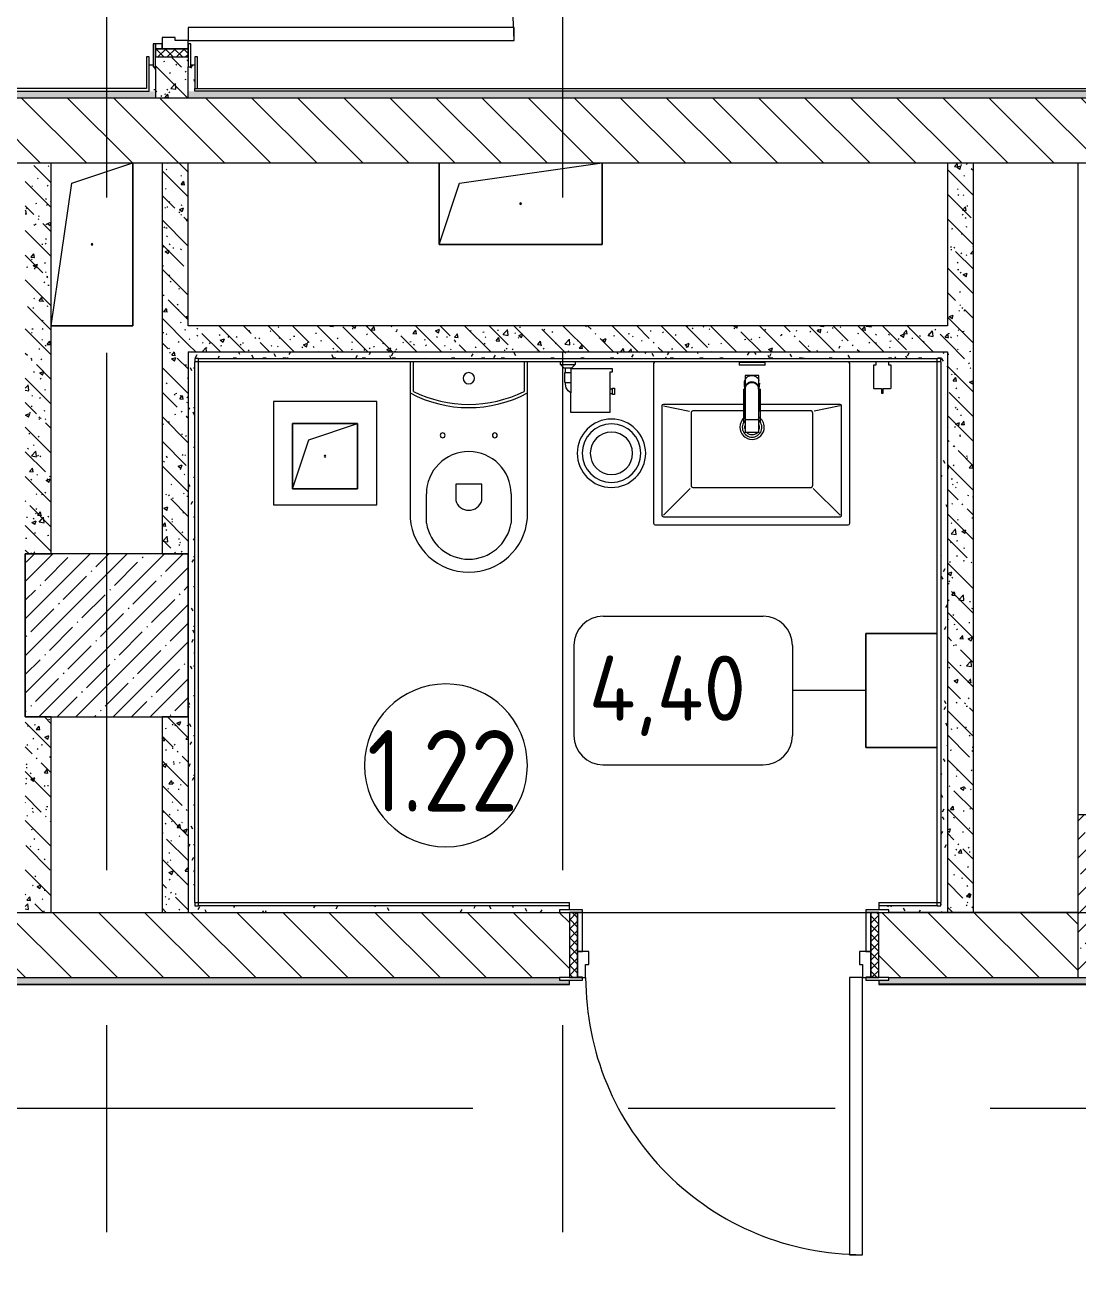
# Model space of a CAD drawing. Header units: millimetres. Extents: x 35840 to 252964, y -8553 to 29000.
# Drawn here: x 70310 to 73540, y 9942 to 13822 of the extents above; entities that cross this region are included whole.
import ezdxf

# ---------------------------------------------------------------- set-up
doc = ezdxf.new("R2010")
doc.units = ezdxf.units.MM
doc.linetypes.add('Осевая', pattern=[3175, 635, -476.25, 1587.5, -476.25])
for name, color, linetype, lineweight in [('0-1', 7, 'Continuous', 9), ('A-AREA-IDEN', 7, 'Continuous', 9), ('A-DETL-GENF', 7, 'Continuous', 9), ('A-DOOR', 7, 'Continuous', 9), ('A-DOOR-FRAM-2', 7, 'Continuous', 9), ('A-GENM', 7, 'Continuous', 9), ('A-WALL', 7, 'Continuous', 9), ('I-FURN-IDEN', 7, 'Continuous', 9), ('I-WALL', 7, 'Continuous', 9), ('P-SANR-FIXT-2', 7, 'Continuous', 13), ('S-COLS', 7, 'Continuous', 9), ('Оси-2', 7, 'Осевая', 9)]:
    doc.layers.add(name, color=color, linetype=linetype, lineweight=lineweight)
for name, color, linetype, lineweight, true_color in [('A-DOOR-1', 7, 'Continuous', 9, 0xc0c0c0), ('A-DOOR-FRAM-1', 7, 'Continuous', 9, 0xc0c0c0), ('A-WALL-1', 9, 'Continuous', 9, 0x808080), ('A-WALL-FNSH-1', 9, 'Continuous', 9, 0x808080), ('I-FURN-1', 9, 'Continuous', 9, 0x808080), ('P-SANR-FIXT-1', 9, 'Continuous', 13, 0x808080)]:
    doc.layers.add(name, color=color, linetype=linetype, lineweight=lineweight, true_color=true_color)
doc.styles.add('GOST Common', font='GOST_Common.ttf', dxfattribs={"height": 200})
doc.styles.add('GOST Common_1', font='GOST_Common.ttf', dxfattribs={"width": 0.9, "height": 250})
pattern_1 = [(135, (600, 0), (-75.43415, -75.43415), [106.68, -17.78, 3.556, -17.78]), (135, (600, 75.39), (-75.43415, -75.43415), []), (50, (600, 0), (127.52922, -11.15758), [13.335, -146.685]), (355, (600, 0), (-24.66966, 133.74002), [10.668, -117.348]), (100.451, (610.63, -0.93), (102.85973, 122.58178), [11.333, -124.663]), (46.184, (600, 35.56), (189.75516, -29.43036), [20.002, -220.027]), (96.636, (615.81, 33.1), (166.1822, 173.1996), [17, -186.995]), (351.184, (600, 35.56), (166.18393, 173.1976), [16.002, -176.022]), (21, (617.78, 26.67), (106.13027, -71.58603), [13.335, -146.685]), (326, (617.78, 26.67), (43.26188, 128.93175), [10.668, -117.348]), (71.451, (626.62, 20.7), (149.39198, 57.34505), [11.333, -124.663]), (37.5, (600, 0), (2.162228, 59.188357), [3.353, -112.573, 3.353, -115.773, -117.792]), (37.5, (600, 0), (2.162228, 59.188357), [-235.052, 3.353, -114.44]), (7.5, (600, 0), (46.773857, 70.12615), [3.353, -64.567, 3.353, -109.906, -44.894]), (7.5, (600, 0), (46.773857, 70.12615), [-181.178, 3.353, -41.542]), (327.5, (560.35, 0), (94.91367, -4.010093), [3.353, -41.097, 3.353, -135.331, -184.023]), (327.5, (560.35, 0), (94.91367, -4.010093), [-183.134, 3.353, -180.67]), (317.5, (542.57, 0), (103.69057, 17.79882), [3.353, -54.432, 3.353, -88.748, -130.683]), (317.5, (542.57, 0), (103.69057, 17.79882), [-149.885, 3.353, -127.33])]
pattern_2 = [(135, (600, 0), (-70.71068, -70.71068), [])]
pattern_3 = [(0, (600, 0), (121.92, 30.48), [10.058, -81.382, 10.058, -81.382, -487.68]), (0, (600, 0), (121.92, 30.48), [-182.88, 10.058, -172.822, 10.058, -81.382, -213.36]), (0, (600, 0), (121.92, 30.48), [-457.2, 10.058, -50.902, 10.058, -142.342]), (120, (645.72, 15.24), (-87.356454, 90.345817), [10.058, -81.382, 10.058, -81.382, -487.68]), (120, (645.72, 15.24), (-87.356454, 90.345817), [-182.88, 10.058, -172.822, 10.058, -81.382, -213.36]), (120, (645.72, 15.24), (-87.356454, 90.345817), [-457.2, 10.058, -50.902, 10.058, -142.342]), (240, (660.96, 76.2), (-34.563546, -120.825817), [10.058, -81.382, 10.058, -81.382, -487.68]), (240, (660.96, 76.2), (-34.563546, -120.825817), [-182.88, 10.058, -172.822, 10.058, -81.382, -213.36]), (240, (660.96, 76.2), (-34.563546, -120.825817), [-457.2, 10.058, -50.902, 10.058, -142.342])]

# ---------------------------------------------------------------- blocks, each defined once
blk = doc.blocks.new('BSC_Колонна _Прямоугольная - 500х500-V28-План расстановки мебели и оборудования 1 этажа в осях 12-23')
at = {"layer": 'S-COLS'}
h = blk.add_hatch(dxfattribs=at)
h.set_pattern_fill('FP_47', color=256, style=0, pattern_type=2)
h.set_pattern_definition([(45, (-73190, -11150), (-57.02463, 57.02463), []), (45, (-73132.975, -11150), (-57.02463, 57.02463), [100.806, -20.161, 3.353, -16.808])])
h.paths.add_polyline_path([(-250, -250), (250, -250), (250, 250), (-250, 250), (-250, -84.6)])
for p, q in [((250, 250), (-250, 250)), ((-250, 250), (-250, -250)), ((250, -250), (250, 250)), ((-250, -250), (250, -250))]:
    blk.add_line(p, q, dxfattribs=at)
blk = doc.blocks.new('110_Дверь_СКБ_1Ст_Внутренняя1 - Д-17д _Д-9_ 950x2100h_ПУИ_ С_У персонала-24300662-План расстановки мебели и оборудования 1 этажа в осях 12-23')
at = {"layer": 'A-DOOR'}
h = blk.add_hatch(dxfattribs=at)
h.set_pattern_fill('FP_30', color=256, style=0, pattern_type=2)
h.set_pattern_definition([(135, (1826.41, 164.685), (-14.14214, -14.14214), []), (225, (1826.41, 164.685), (14.14214, -14.14214), [])])
h.paths.add_polyline_path([(487.5, 100), (462.5, 100), (462.5, -100), (487.5, -100), (487.5, -65.4)])
at = {"layer": 'A-DOOR-FRAM-2'}
h = blk.add_hatch(dxfattribs=at)
h.set_pattern_fill('FP_31', color=256, style=0, pattern_type=2)
h.set_pattern_definition([(45, (-296.384, 164.685), (-14.1421, 14.1421), []), (135, (-296.384, 164.685), (-14.1421, -14.1421), [])])
h.paths.add_polyline_path([(-437.5, 100), (-462.5, 100), (-462.5, -100), (-437.5, -100), (-437.5, -65.4)])
at = {"layer": 'A-DOOR-1'}
for p, q in [((-412.5, 950), (-412.5, 100)), ((-372.5, 950), (-412.5, 950)), ((-372.5, 100), (-372.5, 950)), ((-412.5, 100), (-372.5, 100))]:
    blk.add_line(p, q, dxfattribs=at)
blk.add_arc((-412.5, 100), 850, 360, 90, dxfattribs=at)
at = {"layer": 'A-DOOR-FRAM-1'}
for p, q in [((-422.5, 108), (-492.5, 108)), ((-492.5, 108), (-492.5, 100)), ((-492.5, 100), (-422.5, 100)), ((-437.5, 100), (-462.5, 100)), ((-462.5, 100), (-462.5, -100)), ((-412.5, 100), (-437.5, 100)), ((-437.5, 100), (-437.5, 20)), ((-437.5, -100), (-437.5, 100)), ((-422.5, 100), (-437.5, 100)), ((-437.5, 100), (-437.5, 99)), ((-437.5, 99), (-422.5, 99)), ((-422.5, 100), (-422.5, 108)), ((-422.5, 99), (-422.5, 100)), ((-412.5, 60), (-412.5, 100)), ((437.5, 100), (437.5, 60)), ((462.5, 100), (437.5, 100)), ((517.5, 108), (447.5, 108)), ((447.5, 108), (447.5, 100)), ((462.5, 100), (447.5, 100)), ((447.5, 100), (447.5, 99)), ((447.5, 100), (517.5, 100)), ((447.5, 99), (462.5, 99)), ((462.5, 20), (462.5, 100)), ((487.5, 100), (462.5, 100)), ((462.5, 100), (462.5, -100)), ((462.5, 99), (462.5, 100)), ((487.5, -100), (487.5, 100)), ((517.5, 100), (517.5, 108)), ((-402.5, 60), (-412.5, 60)), ((-402.5, 20), (-402.5, 60)), ((437.5, 60), (427.5, 60)), ((427.5, 60), (427.5, 20)), ((-437.5, 20), (-402.5, 20)), ((-422.5, 20), (-437.5, 20)), ((-437.5, 20), (-437.5, -100)), ((-422.5, -100), (-422.5, 20)), ((427.5, 20), (462.5, 20)), ((462.5, 20), (447.5, 20)), ((447.5, 20), (447.5, -100)), ((462.5, -100), (462.5, 20)), ((-422.5, -100), (-492.5, -100)), ((-492.5, -100), (-492.5, -108)), ((-492.5, -108), (-422.5, -108)), ((-462.5, -100), (-437.5, -100)), ((-437.5, -100), (-422.5, -100)), ((-422.5, -108), (-422.5, -100)), ((447.5, -100), (462.5, -100)), ((517.5, -100), (447.5, -100)), ((447.5, -100), (447.5, -108)), ((447.5, -108), (517.5, -108)), ((462.5, -100), (487.5, -100)), ((517.5, -108), (517.5, -100))]:
    blk.add_line(p, q, dxfattribs=at)
blk = doc.blocks.new('GM_Отверстие прямоугольное _в плите_ - Отверстие-V38-План расстановки мебели и оборудования 1 этажа в осях 12-23')
at = {"layer": 'A-GENM'}
for p, q in [((-250, -125), (-250, 125)), ((-250, 125), (-250, -125)), ((-187.5, 62.5), (250, 125)), ((250, 125), (250, -125)), ((250, -125), (250, 125)), ((-250, -125), (-187.5, 62.5)), ((250, -125), (-250, -125)), ((-250, -125), (250, -125))]:
    blk.add_line(p, q, dxfattribs=at)
for start, end in [(360, 180), (180, 360)]:
    blk.add_arc((0, 0), 2.5, start, end, dxfattribs=at)
blk = doc.blocks.new('GM_Отверстие прямоугольное _в плите_ - Отверстие-21604341-План расстановки мебели и оборудования 1 этажа в осях 12-23')
at = {"layer": 'A-GENM'}
for p, q in [((-100, -100), (-100, 100)), ((-100, 100), (100, 100)), ((100, 100), (-100, 100)), ((-100, 100), (-100, -100)), ((-50, 50), (100, 100)), ((100, 100), (100, -100)), ((100, -100), (100, 100)), ((-100, -100), (-50, 50)), ((100, -100), (-100, -100)), ((-100, -100), (100, -100))]:
    blk.add_line(p, q, dxfattribs=at)
for start, end in [(360, 180), (180, 360)]:
    blk.add_arc((0, 0), 2.5, start, end, dxfattribs=at)
blk = doc.blocks.new('GM_Отверстие прямоугольное _в плите_ - Отверстие-V39-План расстановки мебели и оборудования 1 этажа в осях 12-23')
at = {"layer": 'A-GENM'}
for p, q in [((-62.5, 187.5), (125, 250)), ((125, 250), (125, -250)), ((125, -250), (125, 250)), ((-125, -250), (-62.5, 187.5)), ((125, -250), (-125, -250)), ((-125, -250), (125, -250))]:
    blk.add_line(p, q, dxfattribs=at)
for start, end in [(360, 180), (180, 360)]:
    blk.add_arc((0, 0), 2.5, start, end, dxfattribs=at)
blk = doc.blocks.new('110_Дверь_СКБ_1Ст_Внутренняя1 - Д-12 EIW 1100x2100h_кладовые _все__ коридор _между помещениями блока столовой__ моечные _все_-32933558-План расстановки мебели и оборудования 1 этажа в осях 12-23')
at = {"layer": 'A-DOOR'}
h = blk.add_hatch(dxfattribs=at)
h.set_pattern_fill('FP_25', color=256, style=0, pattern_type=2)
h.set_pattern_definition([(135, (1751.41, 114.685), (-14.14214, -14.14214), []), (225, (1751.41, 114.685), (14.14214, -14.14214), [])])
h.paths.add_polyline_path([(562.5, 50), (537.5, 50), (537.5, -50), (562.5, -50)])
at = {"layer": 'A-DOOR-FRAM-2'}
h = blk.add_hatch(dxfattribs=at)
h.set_pattern_fill('FP_26', color=256, style=0, pattern_type=2)
h.set_pattern_definition([(45, (-371.384, 114.685), (-14.1421, 14.1421), []), (135, (-371.384, 114.685), (-14.1421, -14.1421), [])])
h.paths.add_polyline_path([(-512.5, 50), (-537.5, 50), (-537.5, -50), (-512.5, -50)])
at = {"layer": 'A-DOOR-1'}
for p, q in [((512.5, 1050), (472.5, 1050)), ((472.5, 1050), (472.5, 50)), ((512.5, 50), (512.5, 1050)), ((472.5, 50), (512.5, 50))]:
    blk.add_line(p, q, dxfattribs=at)
blk.add_arc((512.5, 50), 1000, 90, 180, dxfattribs=at)
at = {"layer": 'A-DOOR-FRAM-1'}
for p, q in [((-497.5, 58), (-567.5, 58)), ((-567.5, 58), (-567.5, 50)), ((-567.5, 50), (-497.5, 50)), ((-512.5, 50), (-537.5, 50)), ((-537.5, 50), (-537.5, -50)), ((-487.5, 50), (-512.5, 50)), ((-512.5, 50), (-512.5, -30)), ((-512.5, -50), (-512.5, 50)), ((-497.5, 50), (-512.5, 50)), ((-512.5, 50), (-512.5, 49)), ((-512.5, 49), (-497.5, 49)), ((-497.5, 50), (-497.5, 58)), ((-497.5, 49), (-497.5, 50)), ((-487.5, 10), (-487.5, 50)), ((512.5, 50), (512.5, 10)), ((537.5, 50), (512.5, 50)), ((592.5, 58), (522.5, 58)), ((522.5, 58), (522.5, 50)), ((537.5, 50), (522.5, 50)), ((522.5, 50), (522.5, 49)), ((522.5, 50), (592.5, 50)), ((522.5, 49), (537.5, 49)), ((537.5, -30), (537.5, 50)), ((562.5, 50), (537.5, 50)), ((537.5, 50), (537.5, -50)), ((537.5, 49), (537.5, 50)), ((562.5, -50), (562.5, 50)), ((592.5, 50), (592.5, 58)), ((-477.5, 10), (-487.5, 10)), ((-477.5, -30), (-477.5, 10)), ((512.5, 10), (502.5, 10)), ((502.5, 10), (502.5, -30)), ((-512.5, -30), (-477.5, -30)), ((-497.5, -30), (-512.5, -30)), ((-512.5, -30), (-512.5, -50)), ((-497.5, -50), (-497.5, -30)), ((502.5, -30), (537.5, -30)), ((537.5, -30), (522.5, -30)), ((522.5, -30), (522.5, -50)), ((537.5, -50), (537.5, -30)), ((-497.5, -50), (-567.5, -50)), ((-567.5, -50), (-567.5, -58)), ((-567.5, -58), (-497.5, -58)), ((-537.5, -50), (-512.5, -50)), ((-512.5, -50), (-497.5, -50)), ((-497.5, -58), (-497.5, -50)), ((522.5, -50), (537.5, -50)), ((592.5, -50), (522.5, -50)), ((522.5, -50), (522.5, -58)), ((522.5, -58), (592.5, -58)), ((537.5, -50), (562.5, -50)), ((592.5, -58), (592.5, -50))]:
    blk.add_line(p, q, dxfattribs=at)
blk = doc.blocks.new('мусорная корзина - Round_ Metal-30590745-План расстановки мебели и оборудования 1 этажа в осях 12-23')
at = {"layer": 'P-SANR-FIXT-1'}
for radius, start, end in [(105, 0, 180), (90, 360, 180), (65, 0, 180), (105, 180, 360), (90, 180, 360), (65, 180, 360)]:
    blk.add_arc((0, 0), radius, start, end, dxfattribs=at)
blk = doc.blocks.new('WC Seat_2 with Cistern-Wall Based - 640 x 360mm-30580118-План расстановки мебели и оборудования 1 этажа в осях 12-23')
at = {"layer": 'P-SANR-FIXT-1'}
for p, q in [((-55, 485.5), (-55, 100.5)), ((-5, 410.5), (-5, 500.5)), ((255, 500.5), (255, 410.5)), ((305, 100.5), (305, 485.5)), ((85, 430.5), (85, 380.5)), ((165, 380.5), (165, 430.5)), ((85, 380.5), (165, 380.5)), ((-55, 100.5), (-55, 5.5)), ((-45, 5.5), (-45, 95.6)), ((295, 95.6), (295, 5.5)), ((305, 5.5), (305, 100.5))]:
    blk.add_line(p, q, dxfattribs=at)
for centre, radius, start, end in [((125, 469.8), 180.7, 4.9791, 175.0209), ((125, 478.7), 131.8, 9.5273, 170.4727), ((125, 418.8), 41.7, 16.2602, 163.7398), ((125, 410.5), 130, 180, 360), ((45, 230.5), 7.5, 0, 180), ((205, 230.5), 7.5, 0, 180), ((45, 230.5), 7.5, 180, 360), ((205, 230.5), 7.5, 180, 360), ((125, -237), 382.5, 61.9275, 118.0725), ((125, -247), 382.5, 63.6122, 116.3878), ((125, 55.5), 17.5, 0, 180), ((125, 55.5), 17.5, 180, 360)]:
    blk.add_arc(centre, radius, start, end, dxfattribs=at)
blk = doc.blocks.new('сифон - Для раковины-V234-План расстановки мебели и оборудования 1 этажа в осях 12-23')
at = {"layer": 'P-SANR-FIXT-1'}
for p, q in [((200, 40), (191.1, 40)), ((191.1, -40), (191.1, 40)), ((200, 40), (200, -40)), ((116.7, 26), (15, 26)), ((116.7, 26), (116.7, 22.5)), ((15, -26), (116.7, -26)), ((116.7, -20.6), (116.7, -26)), ((191.1, -40), (200, -40))]:
    blk.add_line(p, q, dxfattribs=at)
for start, end in [(46.114, 180), (180, 315)]:
    blk.add_arc((0, 0), 30, start, end, dxfattribs=at)
blk = doc.blocks.new('раковина - 400 x 500mm-V235-План расстановки мебели и оборудования 1 этажа в осях 12-23')
at = {"layer": 'P-SANR-FIXT-1'}
for p, q in [((-249.5, -5), (-249.5, -495)), ((352.5, -495), (352.5, -5)), ((-224.5, -135), (-224.5, -470)), ((31, -130), (-219.5, -130)), ((-219.5, -135), (-139.5, -151)), ((-134.5, -155), (-134.5, -380)), ((-126, -150), (-129.5, -150)), ((31, -150), (-126, -150)), ((322.5, -130), (73, -130)), ((233.5, -150), (73, -150)), ((238.5, -155), (238.5, -380)), ((322.5, -135), (242.8, -150.5)), ((327.5, -470), (327.5, -135)), ((-129.5, -385), (233.5, -385)), ((322.5, -470), (240.2, -387.7)), ((-219.5, -470), (-137.6, -388.1)), ((-244.5, -500), (347.5, -500)), ((-219.5, -475), (322.5, -475))]:
    blk.add_line(p, q, dxfattribs=at)
for centre, radius, start, end in [((-244.5, -5), 5, 90, 180), ((347.5, -5), 5, 0, 90), ((-219.5, -135), 5, 90, 180), ((-129.5, -155), 5, 90, 180), ((233.5, -155), 5, 0, 90), ((322.5, -135), 5, 0, 90), ((52.6, -199.9), 37.5, 129.1698, 180), ((52.6, -199.9), 37.5, 360, 54.9171), ((52.6, -199.9), 23, 360, 16.8017), ((52.6, -199.9), 37.5, 180, 360), ((52.6, -199.9), 23, 170.0836, 180), ((52.6, -199.9), 23, 180, 189.9158), ((52.6, -199.9), 23, 225, 315), ((52.6, -199.9), 23, 343.1959, 360), ((-129.5, -380), 5, 180, 270), ((233.5, -380), 5, 270, 360), ((-244.5, -495), 5, 180, 270), ((-219.5, -470), 5, 180, 270), ((322.5, -470), 5, 270, 0), ((347.5, -495), 5, 270, 0)]:
    blk.add_arc(centre, radius, start, end, dxfattribs=at)
blk = doc.blocks.new('смеситель для раковины - Default-30615600-План расстановки мебели и оборудования 1 этажа в осях 12-23')
at = {"layer": '0-1'}
for p, q in [((21, 151.6), (-21, 151.6)), ((20.3, 111.8), (-20.3, 111.8)), ((-22.8, 2.9), (-21.7, 15.4)), ((-20.7, 17.2), (-20.7, 16.7)), ((-20.3, 19.4), (-20.3, 15.8)), ((20.3, 15.8), (20.3, 19.4)), ((20.8, 16.7), (20.8, 17.2))]:
    blk.add_line(p, q, dxfattribs=at)
at = {"layer": '0-1', "flags": 128}
for points in [[(-21, 151.3), (-21, 147.9), (-21, 145.7), (-21, 145.2), (-21, 144.9), (-21, 144.8), (-21, 144.7), (-21, 144.7)], [(21, 89.1), (21, 88.6), (21, 88.3), (21, 88.3)], [(21.7, 15.4), (22.3, 8.3), (22.8, 2.9)]]:
    blk.add_lwpolyline(points, dxfattribs=at)
at = {"layer": 'P-SANR-FIXT-1'}
for p, q in [((21, 151.6), (-21, 151.6)), ((-21, 151.6), (-21, -23)), ((21, -23), (21, 151.6)), ((-20.3, 111.8), (-20.3, 111.8)), ((-20.3, 111.8), (-20.3, 109.7)), ((20.3, 109.7), (20.3, 111.8)), ((20.3, 111.8), (20.3, 111.8)), ((-21, -23), (21, -23))]:
    blk.add_line(p, q, dxfattribs=at)
at = {"layer": 'P-SANR-FIXT-1', "flags": 128}
for points in [[(-21, 144), (-21, 91), (-21, 37.9)], [(21, 37.9), (21, 91), (21, 144)], [(-20.3, 19.4), (-20.3, 60.2), (-20.3, 109.7)], [(20.3, 109.7), (20.3, 60.2), (20.3, 19.4)], [(-20.3, 15.8), (-20.3, 17.1), (-20.3, 18.4)], [(20.3, 18.4), (20.3, 17.1), (20.3, 15.8)], [(21, 17.1), (21, 22.3), (21, 27.5), (21, 32.7), (21, 37.9)], [(21, 15.1), (21, 15.6), (21, 16.1), (21, 16.6), (21, 17.1)], [(22.9, -1.8), (22.4, 2.9), (22, 7.6), (21.5, 12.3), (21.1, 17.1)], [(21.1, 17.1), (21.5, 12.3), (22, 7.6), (22.4, 2.9), (22.9, -1.8)]]:
    blk.add_lwpolyline(points, dxfattribs=at)
at = {"layer": 'P-SANR-FIXT-1'}
for centre, major_axis, ratio, start_param, end_param in [((-9809.3, 72.1), (-9788.3, 0.5), 0.986286, 3.135948, 3.138103), ((0, 17.2), (20.8, 0), 0.98634, 3.060685, 3.141593), ((0, 17.2), (20.8, 0), 0.98634, 3.141593, 3.395551), ((0, 17.2), (20.8, 0), 0.98634, 3.707105, 3.769911), ((0, 17.2), (20.8, 0), 0.98634, 5.654867, 5.717635), ((0, 17.2), (-20.8, 0), 0.98634, 2.887544, 3.141593), ((0, 17.2), (20.8, 0), 0.98634, 0, 0.080911), ((0, 17.2), (20.8, 0), 0.98634, 4.154533, 5.270098)]:
    blk.add_ellipse(centre, major_axis=major_axis, ratio=ratio, start_param=start_param, end_param=end_param, dxfattribs=at)
for points, knots in [([(-21, 151.6), (-21, 151.7), (-21, 151.5), (-21, 150.5), (-21, 148.7), (-21, 146.9), (-21, 145.2), (-21, 144.4), (-21, 144)], [0.4444444, 0.4444444, 0.4444444, 0.4444444, 0.5555556, 0.6666667, 0.7777778, 0.8888889, 0.9444444, 1, 1, 1, 1]), ([(21, 144), (21, 144.4), (21, 145.2), (21, 146.9), (21, 148.7), (21, 150.5), (21, 151.5), (21, 151.7), (21, 151.6)], [0, 0, 0, 0, 0.0555556, 0.1111111, 0.2222222, 0.3333333, 0.4444444, 0.5555556, 0.5555556, 0.5555556, 0.5555556]), ([(-21.8, 13.9), (-21.8, 14.6), (-21.7, 16.1), (-21.6, 18.9), (-21.5, 22.1), (-21.5, 25.2), (-21.4, 27.9), (-21.4, 30), (-21.4, 31.8), (-21.3, 33.4), (-21.3, 34.5), (-21.3, 35.6), (-21.3, 37), (-21.3, 38.7), (-21.2, 41), (-21.2, 44.2), (-21.2, 48.8), (-21.1, 54.3), (-21.1, 59.3), (-21.1, 63.2), (-21.1, 66.1), (-21.1, 68.8), (-21.1, 72.5), (-21, 78.9), (-21, 84.5), (-21, 88.1)], [0, 0, 0, 0, 0.083333, 0.166667, 0.25, 0.333333, 0.375, 0.416667, 0.458333, 0.479167, 0.5, 0.520833, 0.541667, 0.583333, 0.625, 0.666667, 0.708333, 0.75, 0.791667, 0.8125, 0.833333, 0.854167, 0.875, 0.916667, 1, 1, 1, 1]), ([(21, 88.1), (21, 84.5), (21, 78.9), (21.1, 72.5), (21.1, 68.8), (21.1, 66.1), (21.1, 63.2), (21.1, 59.3), (21.2, 54.3), (21.2, 48.8), (21.2, 44.2), (21.3, 41), (21.3, 38.7), (21.3, 37), (21.3, 35.6), (21.3, 34.5), (21.3, 33.4), (21.4, 31.8), (21.4, 30), (21.4, 27.9), (21.5, 25.2), (21.5, 22.1), (21.6, 18.9), (21.7, 16.1), (21.8, 14.6), (21.8, 13.9)], [0, 0, 0, 0, 0.083333, 0.125, 0.145833, 0.166667, 0.1875, 0.208333, 0.25, 0.291667, 0.333333, 0.375, 0.416667, 0.458333, 0.479167, 0.5, 0.520833, 0.541667, 0.583333, 0.625, 0.666667, 0.75, 0.833333, 0.916667, 1, 1, 1, 1]), ([(-21.1, 17.1), (-21.2, 16.5), (-21.3, 15.4), (-21.5, 13.7), (-21.6, 11.8), (-21.9, 9.3), (-22.1, 7.6), (-22.4, 5.3), (-22.6, 3), (-22.8, 1.4), (-22.9, 0.3)], [0, 0, 0, 0, 0.1, 0.2, 0.3, 0.4, 0.6, 0.7, 0.8, 1, 1, 1, 1]), ([(-22.6, 3.6), (-22.6, 3.8), (-22.5, 4.4), (-22.4, 5.5), (-22.3, 6.9), (-22.2, 8.4), (-22, 10.9), (-21.9, 12.9), (-21.8, 13.9)], [0.3178487, 0.3178487, 0.3178487, 0.3178487, 0.375, 0.5, 0.625, 0.75, 0.875, 1, 1, 1, 1]), ([(21, 15.1), (20.9, 14), (20.5, 11.7), (19.3, 8.5), (17.6, 5.5), (14.8, 1.9), (11.1, -0.9), (6.8, -2.8), (3.4, -3.6), (0, -3.8), (-4.5, -3.5), (-10.1, -1.7), (-14.7, 1.9), (-17.6, 5.5), (-19.3, 8.4), (-20.5, 11.7), (-20.9, 13.9), (-21, 15)], [0, 0, 0, 0, 0.055556, 0.111111, 0.166667, 0.222222, 0.333333, 0.388889, 0.444444, 0.5, 0.555556, 0.666667, 0.777778, 0.833333, 0.888889, 0.944444, 1, 1, 1, 1]), ([(20.3, 19.4), (20.3, 18.2), (20.2, 15.9), (19.3, 12.3), (18, 9.6), (16.8, 7.5), (15.7, 6), (14.5, 4.7), (12.8, 3), (10.4, 1.2), (7.1, -0.4), (2.4, -1.7), (-2.5, -1.7), (-7.1, -0.4), (-10.9, 1.5), (-13.6, 3.7), (-15.4, 5.7), (-16.5, 7.1), (-17.7, 9), (-18.9, 11.5), (-20, 15), (-20.3, 17.7), (-20.3, 19.4)], [0, 0, 0, 0, 0.055556, 0.111111, 0.166667, 0.194444, 0.222222, 0.25, 0.277778, 0.333333, 0.388889, 0.444444, 0.555556, 0.611111, 0.666667, 0.75, 0.770833, 0.791667, 0.833333, 0.875, 0.916667, 1, 1, 1, 1]), ([(20.3, 15.8), (20.3, 13.7), (19.8, 10.7), (17.9, 6.9), (16.3, 4.7), (14.8, 3.1), (13, 1.5), (11.1, 0.2), (9, -0.8), (7.3, -1.5), (5.5, -2), (3.6, -2.4), (1.4, -2.7), (-0.9, -2.7), (-3.3, -2.5), (-5.5, -2), (-7.7, -1.3), (-9.8, -0.4), (-11.7, 0.6), (-13.5, 1.9), (-15.1, 3.4), (-16.9, 5.4), (-19.5, 9.5), (-20.3, 13.2), (-20.3, 15.8)], [0, 0, 0, 0, 0.111111, 0.166667, 0.222222, 0.25, 0.277778, 0.333333, 0.361111, 0.388889, 0.416667, 0.444444, 0.479167, 0.513889, 0.548611, 0.583333, 0.618056, 0.652778, 0.6875, 0.722222, 0.756944, 0.791667, 0.861111, 1, 1, 1, 1]), ([(21.1, 19.2), (21.3, 18.6), (21.7, 16.8), (21.8, 15.1), (21.8, 13.9)], [0.8206896, 0.8206896, 0.8206896, 0.8206896, 0.8888889, 1, 1, 1, 1]), ([(21.1, 17.1), (21.1, 16.7), (21.2, 16), (21.3, 15), (21.4, 13.9), (21.6, 12.5), (21.8, 10.8), (22, 8.7), (22.2, 6.9), (22.4, 5.5), (22.5, 4.5), (22.6, 3.4), (22.7, 2.4), (22.8, 1.5), (22.9, 0.8), (22.9, 0.4), (22.9, 0.3)], [0, 0, 0, 0, 0.0625, 0.125, 0.1875, 0.25, 0.375, 0.5, 0.625, 0.6875, 0.75, 0.8125, 0.875, 0.9375, 0.96875, 1, 1, 1, 1]), ([(21.8, 13.9), (21.8, 13.3), (21.9, 11.9), (22, 10), (22.2, 8.4), (22.2, 7.3), (22.3, 6.4), (22.4, 5.2), (22.6, 3.7), (22.8, 2), (22.9, 0.8), (22.9, 0.3)], [0, 0, 0, 0, 0.083333, 0.166667, 0.25, 0.333333, 0.416667, 0.5, 0.666667, 0.833333, 1, 1, 1, 1]), ([(22.1, 7), (22.2, 6.5), (22.8, 4.3), (23, 2), (22.9, 0.3)], [0.8, 0.8, 0.8, 0.8, 0.85, 1, 1, 1, 1]), ([(22.9, -1.8), (22.6, -4.5), (21.7, -8.2), (19.1, -12.8), (16.7, -15.9), (13.7, -18.5), (10.4, -20.6), (6.8, -22.1), (3.4, -22.8), (0.5, -23), (-2.9, -22.9), (-6.8, -22.1), (-10.7, -20.5), (-13.4, -18.7), (-15.3, -17.2), (-17, -15.4), (-19, -12.9), (-20.6, -10.1), (-21.5, -8), (-21.7, -7.4)], [0, 0, 0, 0, 0.1111111, 0.1666667, 0.2222222, 0.2777778, 0.3333333, 0.3888889, 0.4444444, 0.4791667, 0.5138889, 0.5833333, 0.6527778, 0.6875, 0.7222222, 0.7569444, 0.7916667, 0.8611111, 0.8888889, 0.8888889, 0.8888889, 0.8888889])]:
    blk.add_open_spline(points, degree=3, knots=knots, dxfattribs=at)
for points in [[(-22.9, 0.3), (-23, 2.1), (-22.8, 3.8), (-22.4, 5.5)], [(-21.8, 13.9), (-21.8, 15.7), (-21.5, 17.5), (-21.1, 19.2)], [(-21.1, 17.1), (-21.1, 16.7), (-21.1, 16), (-21, 15.3), (-21, 15)], [(21, 37.9), (21, 36.1), (21, 32.7), (21.1, 27.5), (21.1, 22.3), (21.1, 18.8), (21.1, 17.1)], [(21.1, 17.1), (21.1, 16.7), (21.1, 16.1), (21, 15.4), (21, 15.1)], [(22.9, 0.3), (22.8, 1.7), (22.5, 4.5), (22, 8.7), (21.5, 12.9), (21.2, 15.7), (21.1, 17.1)], [(22.9, 0.3), (22.9, -0.1), (22.9, -0.4), (22.9, -0.8)]]:
    blk.add_open_spline(points, degree=3, dxfattribs=at)
blk = doc.blocks.new('TOY_Диспансер мыло - Дозатор Elegance new 11654 019001 хром-30593950-План расстановки мебели и оборудования 1 этажа в осях 12-23')
at = {"layer": 'A-GENM'}
for p, q in [((97.5, 84.7), (97.5, 17)), ((122.2, 86.7), (99.5, 86.7)), ((127.9, 101.6), (122.2, 101.6)), ((122.2, 101.6), (122.2, 86.7)), ((127.9, 86.7), (127.9, 101.6)), ((150.5, 86.7), (127.9, 86.7)), ((152.5, 17), (152.5, 84.7)), ((99.5, 15), (105, 15)), ((105, 15), (105, 5.5)), ((145, 5.5), (145, 15)), ((145, 15), (150.5, 15))]:
    blk.add_line(p, q, dxfattribs=at)
for centre, start, end in [((99.5, 84.7), 90, 180), ((150.5, 84.7), 360, 90), ((99.5, 17), 180, 270), ((150.5, 17), 270, 360)]:
    blk.add_arc(centre, 2, start, end, dxfattribs=at)
blk = doc.blocks.new('Plumbing_Drainage_hansgrohe_56248XXX-RainDrain-Point-Complete-set-po - 800 Stainless Steel Optic-V254-План расстановки мебели и оборудования 1 этажа в осях 12-23')
at = {"layer": 'P-SANR-FIXT-1'}
for p, q in [((158.5, 158.5), (-158.5, 158.5)), ((-158.5, 158.5), (-158.5, -158.5)), ((158.5, -158.5), (158.5, 158.5)), ((-158.5, -158.5), (158.5, -158.5))]:
    blk.add_line(p, q, dxfattribs=at)
blk = doc.blocks.new('Sanitary_Toilet-Accessories_Gessi_Wall-mounted-paper-roll-holder-65449 - Chrome-V255-План расстановки мебели и оборудования 1 этажа в осях 12-23')
at = {"layer": 'A-DETL-GENF'}
for p, q in [((67725.5, 248.5), (67725.5, 305.7)), ((67725.5, 305.7), (67844.5, 305.7)), ((67844.5, 305.7), (67844.5, 245.4)), ((67710.5, 231.5), (67710.5, 250.5)), ((67710.5, 250.5), (67716.5, 250.5)), ((67716.5, 250.5), (67716.5, 248.5)), ((67716.5, 248.5), (67716.5, 233.5)), ((67716.5, 248.5), (67725.5, 248.5)), ((67725.5, 233.5), (67716.5, 233.5)), ((67716.5, 233.5), (67716.5, 231.5)), ((67725.5, 233.5), (67725.5, 248.5)), ((67725.5, 182.7), (67725.5, 233.5)), ((67844.5, 170), (67844.5, 245.4)), ((67844.5, 245.4), (67852.9, 239.9)), ((67852.9, 239.9), (67859.3, 230.3)), ((67716.5, 231.5), (67710.5, 231.5)), ((67861.5, 213.5), (67844.5, 213.5)), ((67859.3, 230.3), (67861.5, 219)), ((67861.5, 219), (67861.5, 213.5)), ((67861.5, 213.5), (67863, 213.5)), ((67863, 213.5), (67863, 183.5)), ((67718, 170.7), (67718, 182.7)), ((67718, 182.7), (67725.5, 182.7)), ((67844.5, 170.7), (67718, 170.7)), ((67831.5, 151), (67831.6, 159)), ((67831.6, 159), (67843, 170)), ((67876.4, 159), (67831.6, 159)), ((67843, 170), (67846.5, 170)), ((67861.5, 183.5), (67844.5, 183.5)), ((67846.5, 170), (67844.5, 170.7)), ((67844.5, 170), (67863, 170)), ((67863, 183.5), (67861.5, 183.5)), ((67861.5, 183.5), (67861.5, 170)), ((67861.5, 170), (67865, 170)), ((67865, 170), (67876.4, 159)), ((67876.4, 159), (67876.5, 151))]:
    blk.add_line(p, q, dxfattribs=at)
blk = doc.blocks.new('Марка_Мебель - В прямоуг_Balcon_Марка-25523697-План расстановки мебели и оборудования 1 этажа в осях 12-23')
at = {"layer": 'I-FURN-IDEN'}
for p, q in [((-2.455, 2.278), (2.455, 2.278)), ((-3.355, 1.378), (-3.355, -1.384)), ((3.355, 1.378), (3.355, -1.378)), ((-2.461, -2.278), (2.455, -2.278))]:
    blk.add_line(p, q, dxfattribs=at)
for centre, radius, start, end in [((-2.455, 1.378), 0.9, 90, 180), ((2.455, 1.378), 0.9, 0, 90), ((-2.461, -1.384), 0.893, 180, 270), ((2.455, -1.378), 0.9, 270, 0)]:
    blk.add_arc(centre, radius, start, end, dxfattribs=at)
blk = doc.blocks.new('Марка_Помещения - Номер-25198446-План расстановки мебели и оборудования 1 этажа в осях 12-23')
at = {"layer": 'A-AREA-IDEN'}
for start, end in [(360, 180), (180, 360)]:
    blk.add_arc((0, 0), 2.5, start, end, dxfattribs=at)

msp = doc.modelspace()

# ---------------------------------------------------------------- hatches: boundary and pattern name
at = {"layer": 'I-WALL'}
h = msp.add_hatch(dxfattribs=at)
h.set_pattern_fill('FP_22', color=256, style=0, pattern_type=2)
h.set_pattern_definition(pattern_1)
h.paths.add_polyline_path([(70810, 13600), (70810, 13725), (70710, 13725), (70710, 13600)])
h.paths.add_polyline_path([(70710, 14825), (70810, 14825), (70810, 15150), (70710, 15150), (70710, 14855)])
h = msp.add_hatch(dxfattribs=at)
h.set_pattern_fill('FP_85', color=256, style=0, pattern_type=2)
h.set_pattern_definition(pattern_3)
h.paths.add_polyline_path([(70690, 13620), (70710, 13620), (70710, 13695), (70702, 13695), (70702, 13700), (70690, 13700), (70690, 13628)])
h.paths.add_polyline_path([(70702, 14850), (70702, 14855), (70710, 14855), (70710, 15130), (70690, 15130), (70690, 14850)])
h = msp.add_hatch(dxfattribs=at)
h.set_pattern_fill('FP_85', color=256, style=0, pattern_type=2)
h.set_pattern_definition(pattern_3)
h.paths.add_polyline_path([(70810, 13620), (70830, 13620), (70830, 13700), (70818, 13700), (70818, 13695), (70810, 13695), (70810, 13650.9)])
h.paths.add_polyline_path([(70818, 14850), (70830, 14850), (70830, 15130), (70810, 15130), (70810.4, 14855), (70818, 14855)])
h = msp.add_hatch(dxfattribs=at)
h.set_pattern_fill('FP_85', color=256, style=0, pattern_type=2)
h.set_pattern_definition(pattern_3)
h.paths.add_polyline_path([(70326.3, 13600), (70710, 13600), (70710, 13620), (66680, 13620), (66680, 13600), (69964, 13600)])
h = msp.add_hatch(dxfattribs=at)
h.set_pattern_fill('FP_85', color=256, style=0, pattern_type=2)
h.set_pattern_definition(pattern_3)
h.paths.add_polyline_path([(84490.7, 13600), (84490.7, 13620), (70810, 13620), (70810, 13600), (81921.1, 13600)])
h = msp.add_hatch(dxfattribs=at)
h.set_pattern_fill('FP_20', color=256, style=0, pattern_type=2)
h.set_pattern_definition(pattern_2)
h.paths.add_polyline_path([(84490.7, 13400), (84490.7, 13600), (68650, 13600), (68650, 13400), (81921.1, 13400)])
h = msp.add_hatch(dxfattribs=at)
h.set_pattern_fill('FP_22', color=256, style=0, pattern_type=2)
h.set_pattern_definition(pattern_1)
h.paths.add_polyline_path([(70309.8, 11100), (70389.8, 11100), (70389.8, 11700), (70310, 11700), (70310, 12200), (70389.8, 12200), (70389.8, 13400), (70309.8, 13400), (70309.8, 11194.7)])
h = msp.add_hatch(dxfattribs=at)
h.set_pattern_fill('FP_22', color=256, style=0, pattern_type=2)
h.set_pattern_definition(pattern_1)
h.paths.add_polyline_path([(70810, 11100), (70810, 11700), (70730, 11700), (70730, 11100)])
h.paths.add_polyline_path([(70730, 12200), (70810, 12200), (70810, 13400), (70730, 13400), (70730, 13133.8)])
h = msp.add_hatch(dxfattribs=at)
h.set_pattern_fill('FP_22', color=256, style=0, pattern_type=2)
h.set_pattern_definition(pattern_1)
h.paths.add_polyline_path([(73140, 11100), (73220, 11100), (73220, 13400), (73140, 13400), (73140, 12099.6)])
h = msp.add_hatch(dxfattribs=at)
h.set_pattern_fill('FP_22', color=256, style=0, pattern_type=2)
h.set_pattern_definition(pattern_1)
h.paths.add_polyline_path([(73140, 12820), (73140, 12900), (70810, 12900), (70810, 12820), (72862.7, 12820)])
h = msp.add_hatch(dxfattribs=at)
h.set_pattern_fill('FP_85', color=256, style=0, pattern_type=2)
h.set_pattern_definition(pattern_3)
h.paths.add_polyline_path([(70830, 11120), (70830, 12820), (70810, 12820), (70810, 11120)])
h = msp.add_hatch(dxfattribs=at)
h.set_pattern_fill('FP_85', color=256, style=0, pattern_type=2)
h.set_pattern_definition(pattern_3)
h.paths.add_polyline_path([(73140, 12800), (73140, 12820), (70830, 12820), (70830, 12800), (73120, 12800)])
h = msp.add_hatch(dxfattribs=at)
h.set_pattern_fill('FP_85', color=256, style=0, pattern_type=2)
h.set_pattern_definition(pattern_3)
h.paths.add_polyline_path([(73140, 11100), (73140, 12800), (73120, 12800), (73120, 11100)])
h = msp.add_hatch(dxfattribs=at)
h.set_pattern_fill('FP_20', color=256, style=0, pattern_type=2)
h.set_pattern_definition(pattern_2)
h.paths.add_polyline_path([(73540, 10900), (73540, 11100), (72929.8, 11100), (72929.8, 10900), (73225, 10900)])
h.paths.add_polyline_path([(71979.8, 10900), (71979.8, 11100), (69618.8, 11100), (69618.8, 10900), (71949.8, 10900)])
h.paths.add_polyline_path([(68668.8, 10900), (68668.8, 11100), (66760, 11100), (66760, 10900), (68638.8, 10900)])
h.paths.add_polyline_path([(66560, 10900), (66560, 11100), (62160, 11100), (62160, 10900), (64529, 10900)])
h = msp.add_hatch(dxfattribs=at)
h.set_pattern_fill('FP_85', color=256, style=0, pattern_type=2)
h.set_pattern_definition(pattern_3)
h.paths.add_polyline_path([(71949.8, 11100), (71949.8, 11108), (71979.8, 11108), (71979.8, 11120), (70810, 11120), (70810, 11100), (71775.7, 11100)])
h.paths.add_polyline_path([(73120, 11100), (73120, 11120), (72929.8, 11120), (72929.8, 11108), (72959.8, 11108), (72959.8, 11100)])
h = msp.add_hatch(dxfattribs=at)
h.set_pattern_fill('FP_85', color=256, style=0, pattern_type=2)
h.set_pattern_definition(pattern_3)
h.paths.add_polyline_path([(75470, 10880), (75470, 10900), (72959.8, 10899.8), (72959.8, 10892), (72929.8, 10892), (72929.8, 10880), (74674.4, 10880)])
h.paths.add_polyline_path([(71979.8, 10880), (71979.8, 10892), (71949.8, 10892), (71949.8, 10900), (69648.8, 10900), (69648.8, 10892), (69618.8, 10892), (69618.8, 10880), (71949.8, 10880)])
h.paths.add_polyline_path([(68638.8, 10880), (68668.8, 10880), (68668.8, 10892), (68638.8, 10892), (68638.8, 10900), (62160, 10900), (62160, 10880), (67427.6, 10880)])
h.paths.add_polyline_path([(61940, 10880), (61960, 10880), (61960, 10900), (61940, 10900)])
at = {"layer": 'S-COLS'}
h = msp.add_hatch(dxfattribs=at)
h.set_pattern_fill('FP_1', color=256, style=0, pattern_type=2)
h.set_pattern_definition([(45, (600, 0), (-57.02463, 57.02463), []), (45, (657.025, 0), (-57.02463, 57.02463), [100.806, -20.161, 3.353, -16.808])])
h.paths.add_polyline_path([(70326.3, 11700), (70810, 11700), (70810, 12200), (70310, 12200), (70310, 11700)])

# ---------------------------------------------------------------- linework, layer by layer
at = {"layer": 'A-WALL'}
for p, q in [((70690, 13620), (70690, 13700)), ((66680, 13620), (70690, 13620)), ((84490.7, 13620), (70830, 13620)), ((70310, 11700), (70310, 12200)), ((70310, 12200), (70389.8, 12200)), ((70730, 12200), (70810, 12200)), ((70389.8, 11700), (70310, 11700)), ((70810, 11700), (70730, 11700))]:
    msp.add_line(p, q, dxfattribs=at)
at = {"layer": 'A-WALL-1'}
for p, q in [((70702, 13700), (70690, 13700)), ((70830, 13700), (70818, 13700)), ((70710, 13695), (70710, 13600)), ((70810, 13600), (70810, 13695)), ((70830, 13620), (70830, 13628)), ((66560, 13600), (84490.7, 13600)), ((68640, 13400), (73620, 13400)), ((70389.8, 12200), (70389.8, 13400)), ((70730, 13400), (70730, 12200)), ((70810, 12900), (70810, 13400)), ((73140, 13400), (73140, 12900)), ((73220, 11100), (73220, 13400)), ((73540, 13400), (73540, 11400)), ((73140, 12900), (70810, 12900)), ((70810, 12820), (73140, 12820)), ((70810, 12820), (70810, 11100)), ((73140, 12820), (73140, 11100)), ((70830, 11131), (70830, 12789)), ((70841, 12800), (73109, 12800)), ((73120, 12789), (73120, 11131)), ((70389.8, 11100), (70389.8, 11700)), ((70730, 11700), (70730, 11100)), ((69648.8, 11100), (71949.8, 11100)), ((71979.8, 11120), (70841, 11120)), ((71979.8, 11108), (71979.8, 11120)), ((73109, 11120), (72929.8, 11120)), ((72929.8, 11120), (72929.8, 11108)), ((73540, 11100), (72959.8, 11100)), ((69618.8, 10880), (71979.8, 10880)), ((69648.8, 10900), (71949.8, 10900)), ((71979.8, 10880), (71979.8, 10892)), ((72929.8, 10892), (72929.8, 10880)), ((72959.8, 10900), (73540, 10900))]:
    msp.add_line(p, q, dxfattribs=at)
at = {"layer": 'A-WALL-FNSH-1'}
for p, q in [((70690, 13725), (70682, 13725)), ((70682, 13725), (70682, 13628)), ((70690, 13700), (70690, 13725)), ((70830, 13725), (70830, 13628)), ((70838, 13725), (70830, 13725)), ((70838, 13628), (70838, 13725)), ((70682, 13628), (66688, 13628)), ((70830, 13628), (84490.7, 13628)), ((69618.8, 10879), (71979.8, 10879)), ((71979.8, 10879), (71979.8, 10880)), ((75459.5, 10880), (72929.8, 10880)), ((72929.8, 10880), (72929.8, 10879)), ((72929.8, 10879), (75459.5, 10879))]:
    msp.add_line(p, q, dxfattribs=at)
at = {"layer": 'I-FURN-1'}
for p, q in [((72890, 11956), (72890, 11606)), ((73109, 11956), (72890, 11956)), ((72890, 11956), (73109, 11956)), ((72890, 11606), (72890, 11956)), ((72890, 11606), (73109, 11606)), ((73109, 11606), (72890, 11606))]:
    msp.add_line(p, q, dxfattribs=at)
at = {"layer": 'I-FURN-IDEN'}
msp.add_line((72890, 11781), (72664.5, 11781), dxfattribs=at)
at = {"layer": 'I-WALL'}
for p, q in [((70830, 12800), (70830, 12789)), ((70841, 12800), (70830, 12800)), ((73120, 12789), (70830, 12789)), ((70841, 12800), (70841, 11120)), ((73109, 11120), (73109, 12800)), ((73120, 12800), (73109, 12800)), ((73120, 12789), (73120, 12800)), ((70830, 11131), (71979.8, 11131)), ((70830, 11131), (70830, 11120)), ((70830, 11120), (70841, 11120)), ((71979.8, 11120), (71979.8, 11131)), ((72929.8, 11131), (73120, 11131)), ((72929.8, 11131), (72929.8, 11120)), ((73109, 11120), (73120, 11120)), ((73120, 11120), (73120, 11131))]:
    msp.add_line(p, q, dxfattribs=at)
at = {"layer": 'S-COLS'}
for p, q in [((70389.8, 12200), (70310, 12200)), ((70310, 12200), (70310, 11700)), ((70730, 12200), (70389.8, 12200)), ((70810, 12200), (70730, 12200)), ((70810, 11700), (70810, 12200)), ((70310, 11700), (70389.8, 11700)), ((70389.8, 11700), (70730, 11700)), ((70730, 11700), (70810, 11700))]:
    msp.add_line(p, q, dxfattribs=at)
at = {"layer": 'Оси-2'}
for p, q in [((70560, 593.7), (70560, 24898.1)), ((71960, 593.7), (71960, 24898.1)), ((39140.1, 13400), (81460, 13400)), ((39140.1, 11100), (82060, 11100)), ((40410.1, 10500), (82060, 10500))]:
    msp.add_line(p, q, dxfattribs=at)

# ---------------------------------------------------------------- block references
at = {"layer": 'A-AREA-IDEN', "xscale": 99.99999999999993, "yscale": 99.99999999999993, "zscale": 99.99999999999993}
msp.add_blockref('Марка_Помещения - Номер-25198446-План расстановки мебели и оборудования 1 этажа в осях 12-23', (71601, 11551.1), dxfattribs=at)
at = {"layer": 'A-DOOR-1'}
for name, p, rotation in [('110_Дверь_СКБ_1Ст_Внутренняя1 - Д-12 EIW 1100x2100h_кладовые _все__ коридор _между помещениями блока столовой__ моечные _все_-32933558-План расстановки мебели и оборудования 1 этажа в осях 12-23', (70760, 14287.5), 270), ('110_Дверь_СКБ_1Ст_Внутренняя1 - Д-17д _Д-9_ 950x2100h_ПУИ_ С_У персонала-24300662-План расстановки мебели и оборудования 1 этажа в осях 12-23', (72467.3, 11000), 180)]:
    msp.add_blockref(name, p, dxfattribs=dict(at, rotation=rotation))
at = {"layer": 'A-GENM'}
for name, p in [('GM_Отверстие прямоугольное _в плите_ - Отверстие-V39-План расстановки мебели и оборудования 1 этажа в осях 12-23', (70514.8, 13150)), ('GM_Отверстие прямоугольное _в плите_ - Отверстие-V38-План расстановки мебели и оборудования 1 этажа в осях 12-23', (71830, 13275)), ('GM_Отверстие прямоугольное _в плите_ - Отверстие-21604341-План расстановки мебели и оборудования 1 этажа в осях 12-23', (71230, 12500))]:
    msp.add_blockref(name, p, dxfattribs=at)
at = {"layer": 'I-FURN-IDEN', "xscale": 99.99999999999993, "yscale": 99.99999999999993, "zscale": 99.99999999999993}
msp.add_blockref('Марка_Мебель - В прямоуг_Balcon_Марка-25523697-План расстановки мебели и оборудования 1 этажа в осях 12-23', (72329, 11781), dxfattribs=at)
at = {"layer": 'P-SANR-FIXT-1'}
for name, p, rotation in [('WC Seat_2 with Cistern-Wall Based - 640 x 360mm-30580118-План расстановки мебели и оборудования 1 этажа в осях 12-23', (71796, 12794.5), 180), ('сифон - Для раковины-V234-План расстановки мебели и оборудования 1 этажа в осях 12-23', (72540.6, 12588.5), 89.9999999999993), ('смеситель для раковины - Default-30615600-План расстановки мебели и оборудования 1 этажа в осях 12-23', (72540, 12724.8), 180)]:
    msp.add_blockref(name, p, dxfattribs=dict(at, rotation=rotation))
for name, p in [('раковина - 400 x 500mm-V235-План расстановки мебели и оборудования 1 этажа в осях 12-23', (72488, 12789)), ('Plumbing_Drainage_hansgrohe_56248XXX-RainDrain-Point-Complete-set-po - 800 Stainless Steel Optic-V254-План расстановки мебели и оборудования 1 этажа в осях 12-23', (71230, 12509)), ('мусорная корзина - Round_ Metal-30590745-План расстановки мебели и оборудования 1 этажа в осях 12-23', (72109, 12509))]:
    msp.add_blockref(name, p, dxfattribs=at)
at = {"layer": 'P-SANR-FIXT-2', "rotation": 180}
for name, p in [('Sanitary_Toilet-Accessories_Gessi_Wall-mounted-paper-roll-holder-65449 - Chrome-V255-План расстановки мебели и оборудования 1 этажа в осях 12-23', (139829, 12940)), ('TOY_Диспансер мыло - Дозатор Elegance new 11654 019001 хром-30593950-План расстановки мебели и оборудования 1 этажа в осях 12-23', (73065.4, 12794.5))]:
    msp.add_blockref(name, p, dxfattribs=at)
at = {"layer": 'S-COLS'}
msp.add_blockref('BSC_Колонна _Прямоугольная - 500х500-V28-План расстановки мебели и оборудования 1 этажа в осях 12-23', (73790, 11150), dxfattribs=at)

# ---------------------------------------------------------------- texts
at = {"layer": 'A-AREA-IDEN', "insert": (71359.1, 11659.7), "char_height": 250, "width": 606.076, "attachment_point": 1, "style": 'GOST Common_1'}
msp.add_mtext('1.22', dxfattribs=at)
at = {"layer": 'I-FURN-IDEN', "insert": (72039.5, 11888.1), "char_height": 200, "width": 665.401, "attachment_point": 1, "style": 'GOST Common'}
msp.add_mtext('4,40', dxfattribs=at)

doc.saveas('drawing.dxf')
